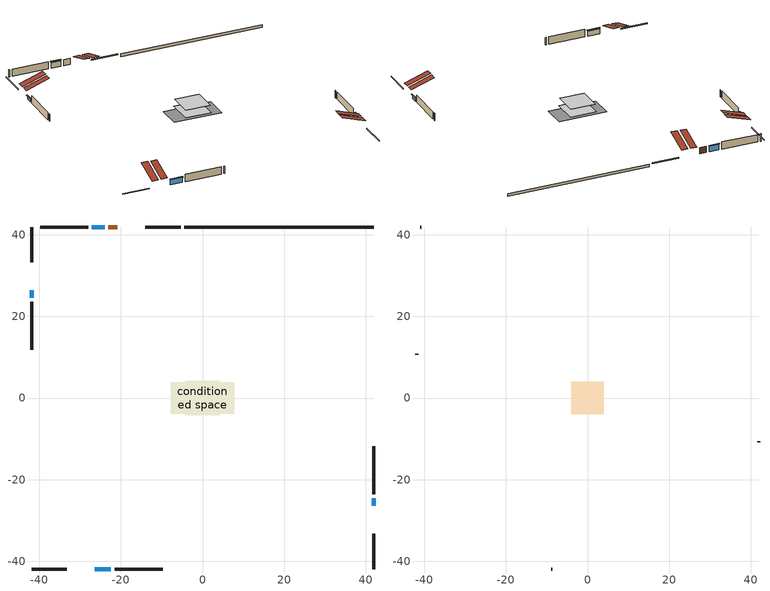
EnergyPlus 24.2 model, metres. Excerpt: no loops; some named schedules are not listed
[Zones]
conditioned space
 floor adiabatic (AdiabaticFloorConstruction): -4.18,-4.18 -4.18,4.18 4.18,4.18 4.18,-4.18 z0.15
 floor foundation (Slab1 construction): -7.77,-3.82 -7.77,3.82 7.77,3.82 7.77,-3.82 z-0.76
 wall outside (RimJoist1 construction): -5.35,41.9 -14.04,41.9 / -41.9,-41.9 -33.22,-41.9 / -41.9,41.9 -41.9,33.22 / 41.9,-41.9 41.9,-33.22 z0.15:0.45
 wall outside (AdiabaticWallConstruction 1): -20.84,41.9 -23.06,41.9 z0.15:2.18
 wall outside (AdiabaticWallConstruction): 41.9,-26.41 41.9,-24.52 / -41.9,26.41 -41.9,24.52 z0.15:1.34; -23.99,41.9 -27.09,41.9 z0.15:2.1; -26.41,-41.9 -22.46,-41.9 z0.15:1.81
 wall outside (Wall1 construction): -28.02,41.9 -39.78,41.9 / -21.53,-41.9 -9.78,-41.9 / -41.9,23.59 -41.9,11.83 / 41.9,-23.59 41.9,-11.83 z0.15:2.59
 wall foundation (FoundationWall1 construction): 41.9,41.9 -4.42,41.9 z-0.76:0.15
 window (WindowConstruction): 41.9,-26.41 41.9,-24.52 z0.15:1.34
 window (WindowConstruction 1): -23.99,41.9 -27.09,41.9 z0.15:2.09
 window (WindowConstruction 2): -26.41,-41.9 -22.46,-41.9 z0.15:1.81
 window (WindowConstruction 3): -41.9,26.41 -41.9,24.52 z0.15:1.34
 door (Door): -20.84,41.9 -23.06,41.9 z0.15:2.18
 ceiling adiabatic (AdiabaticFloorConstruction): 4.18,-4.18 4.18,4.18 -4.18,4.18 -4.18,-4.18 z0.15
 roof outside (Roof2 construction): -19.92,41.9,2.59 -19.92,34.36,5.1 -17.93,34.36,5.1 -17.93,41.9,2.59; -27.34,-41.9,2.59 -27.34,-34.36,5.1 -29.33,-34.36,5.1 -29.33,-41.9,2.59; -41.9,27.34,2.59 -34.36,27.34,5.1 -34.36,29.33,5.1 -41.9,29.33,2.59; 41.9,-27.34,2.59 34.36,-27.34,5.1 34.36,-29.33,5.1 41.9,-29.33,2.59
attic - vented
 floor to conditioned space (Floor1 construction Reversed): -3.95,-3.95 -3.95,3.95 3.95,3.95 3.95,-3.95 z2.59
 wall outside (Wall3 construction): -40.71,41.9 -40.98,41.9 / -8.85,-41.9 -8.58,-41.9 / -41.9,10.9 -41.9,10.64 / 41.9,-10.9 41.9,-10.64 z0.15:2.59
 roof outside (Roof1 construction): -17,41.9,2.59 -17,34.2,5.16 -14.97,34.2,5.16 -14.97,41.9,2.59; -30.26,-41.9,2.59 -30.26,-34.2,5.16 -32.29,-34.2,5.16 -32.29,-41.9,2.59; -41.9,30.26,2.59 -34.2,30.26,5.16 -34.2,32.29,5.16 -41.9,32.29,2.59; 41.9,-30.26,2.59 34.2,-30.26,5.16 34.2,-32.29,5.16 41.9,-32.29,2.59
shading: 41.9,-24.32 41.9,-26.61 42.32,-26.61 42.32,-24.32 z1.54; -27.3,41.9 -23.79,41.9 -23.79,42.32 -27.3,42.32 z2.3; -22.26,-41.9 -26.61,-41.9 -26.61,-42.32 -22.26,-42.32 z2.01; -41.9,24.32 -41.9,26.61 -42.32,26.61 -42.32,24.32 z1.54
[Building]
Building 1: Terrain=Suburbs
[Site:Location]
Winnipeg Intl AP_MB: Latitude {deg}=49.91; Longitude {deg}=-97.24; Time Zone {hr}=-6; Elevation {m}=239; Keep Site Location Information=Yes
[Site:GroundTemperature:Shallow]
-2.46526, -5.11642, -5.32873, -4.07063, 0.979979, 6.00706, 10.3653, 13.1261, 13.3606, 11.1152, 6.8681, 1.99523
[Site:WaterMainsTemperature]
Calculation Method=Schedule; Temperature Schedule=mains temperature schedule
[Material] Roughness=Rough; Thermal Absorptance=0.9
Name | Thickness {m} | Conductivity {W/m-K} | Density {kg/m3} | Specific Heat {J/kg-K} | Solar Absorptance | Visible Absorptance
asphalt or fiberglass shingles | 0.00635 | 0.162714 | 1121.4 | 1465.45 | 0.84 | 0.84
ceiling loosefill ins | 0.169333 | 0.0480833 | 16.02 | 1046.75 | 0.7 | 0.7
ceiling stud and cavity | 0.1397 | 0.486722 | 65.682 | 1177.47 | 0.7 | 0.7
concrete 4.0 in. | 0.1016 | 1.803125 | 2242.8 | 837.4 | 0.7 | 0.7
concrete 8.0 in. | 0.2032 | 1.803125 | 2242.8 | 837.4 | 0.7 | 0.7
door material | 0.04445 | 0.053851 | 512.64 | 1214.23 | 0.7 | 0.7
floor covering | 0.0127 | 0.0433444 | 54.468 | 1339.84 | 0.6 | 0.6
floor rigid ins; wall rigid ins 1 | 0.512978 | 0.029427 | 32.04 | 1214.23 | 0.7 | 0.7
floor stud and cavity | 0.1397 | 1.75129 | 37.0049 | 1207.88 | 0.7 | 0.7
furniture material conditioned space 1 | 0.1524 | 0.115458 | 640.8 | 1214.23 | 0.6 | 0.6
gypsum board | 0.0127 | 0.160291 | 801 | 837.4 | 0.6 | 0.6
osb sheathing 0.5 in. | 0.0127 | 0.115458 | 512.64 | 1214.23 | 0.7 | 0.7
osb sheathing 0.75 in. | 0.01905 | 0.115458 | 512.64 | 1214.23 | 0.7 | 0.7
rim joist stud and cavity | 0.0508 | 0.648972 | 50.32683 | 1063.81 | 0.6 | 0.6
roof rigid ins | 0.103632 | 0.029427 | 32.04 | 1214.23 | 0.7 | 0.7
roof stud and cavity | 0.2032 | 0.60172 | 78.34581 | 1123.46 | 0.7 | 0.7
wall rigid ins | 0.051816 | 0.029427 | 32.04 | 1214.23 | 0.7 | 0.7
wall stud and cavity | 0.1397 | 0.226685 | 139.0536 | 1170.24 | 0.7 | 0.7
wall stud and cavity 1 | 0.0889 | 6.1454 | 50.32683 | 1063.81 | 0.6 | 0.6
wall stud and cavity 2 | 0.0889 | 0.380278 | 52.3479 | 1209.89 | 0.7 | 0.7
wall stud and cavity 3 | 0.0889 | 0.391764 | 83.0341 | 1211.67 | 0.7 | 0.7
wood siding | 0.0254 | 0.102417 | 544.68 | 1172.36 | 0.4 | 0.4
wood siding 1 | 0.00254 | 0.102417 | 544.68 | 1172.36 | 0.4 | 0.4
wood siding 2; wood siding 3; wood siding 4 | 0.0254 | 0.102417 | 544.68 | 1172.36 | 0.7 | 0.7
[WindowMaterial:SimpleGlazingSystem]
Name | U-Factor {W/m2-K} | Solar Heat Gain Coefficient
WindowMaterial | 2.2553 | 0.58
WindowMaterial 1 | 2.15253 | 0.62
WindowMaterial 2 | 2.18206 | 0.61
[Construction]
AdiabaticFloorConstruction: floor stud and cavity, floor rigid ins, osb sheathing 0.75 in., floor covering
AdiabaticWallConstruction: wood siding 3, wall rigid ins 1, wall stud and cavity 2, gypsum board
AdiabaticWallConstruction 1: wood siding 4, wall rigid ins 1, wall stud and cavity 2, gypsum board
Door: door material
Floor1 construction Reversed: gypsum board, ceiling stud and cavity, ceiling loosefill ins
FoundationWall1 construction: concrete 8.0 in.
furniture construction conditioned space 1: furniture material conditioned space 1
PartitionWallConstruction: gypsum board, wall stud and cavity 3, gypsum board
RimJoist1 construction: wood siding 2, rim joist stud and cavity
Roof1 construction: asphalt or fiberglass shingles
Roof2 construction: asphalt or fiberglass shingles, roof rigid ins, osb sheathing 0.75 in., roof stud and cavity, gypsum board
Slab1 construction: concrete 4.0 in.
Wall1 construction: wood siding, wall rigid ins, osb sheathing 0.5 in., wall stud and cavity, gypsum board
Wall3 construction: wood siding 1, wall stud and cavity 1
WindowConstruction; WindowConstruction 3: WindowMaterial
WindowConstruction 1: WindowMaterial 1
WindowConstruction 2: WindowMaterial 2
[Zone] Multiplier=1; Part of Total Floor Area=Yes
Name | Volume {m3}
attic - vented | 26.0542
conditioned space | 471.4
[Space]
Name | Zone | Volume {m3}
attic - vented 1 | attic - vented | 26.0542
conditioned space 1 | conditioned space | 471.4
[ZoneInfiltration:EffectiveLeakageArea]
infil attic - vented 1: Zone or Space=attic - vented 1; Schedule=Always On Discrete; Effective Air Leakage Area {cm2}=2084; Stack Coefficient=0.000348076; Wind Coefficient=1.26054e-05
[ZoneMixing]
whole house fan mix: Zone or Space=attic - vented; Schedule=Always On Continuous; Design Flow Rate Calculation Method=Flow/Zone; Design Flow Rate {m3/s}=0; Source Zone or Space=conditioned space
[SurfaceProperty:ExposedFoundationPerimeter]
Slab1: Exposed Perimeter Calculation Method=TotalExposedPerimeter; Total Exposed Perimeter {m}=46.329
[InternalMass] Zone or ZoneList=conditioned space; Space or SpaceList=conditioned space 1
Name | Construction | Surface Area {m2}
furniture mass conditioned space 1 | furniture construction conditioned space 1 | 75.4159
partition wall mass | PartitionWallConstruction | 188.54
[Lights]
interior lighting: Zone or ZoneList or Space or SpaceList=conditioned space 1; Schedule=interior lighting schedule; Design Level Calculation Method=LightingLevel; Lighting Level {W}=343.2; Return Air Fraction=0; Fraction Radiant=0.6; Fraction Visible=0.2; Fraction Replaceable=1
[People]
occupants: Zone or ZoneList or Space or SpaceList=conditioned space 1; Number of People Schedule=occupants schedule; Number of People Calculation Method=People; Number of People=3; Fraction Radiant=0.314171; Sensible Heat Fraction=0.56303; Activity Level Schedule=occupants activity schedule; Carbon Dioxide Generation Rate {m3/s-W}=0; Enable ASHRAE 55 Comfort Warnings=No; Mean Radiant Temperature Calculation Type=EnclosureAveraged
[ElectricEquipment] Zone or ZoneList or Space or SpaceList=conditioned space 1; Design Level Calculation Method=EquipmentLevel
Name | Schedule | Design Level {W} | Fraction Latent | Fraction Radiant | Fraction Lost
clothes dryer | clothes dryer schedule | 140.772 | 0.015 | 0.081 | 0.85
clothes washer | clothes washer schedule | 32.1985 | 0.03 | 0.162 | 0.7
cooking range | cooking range schedule | 215.147 | 0.08 | 0.432 | 0.2
dishwasher | dishwasher schedule | 66.8632 | 0.3 | 0.18 | 0.4
fridge | fridge schedule | 72.9452 | 0 | 0.6 | 0
mech vent house fan | mech vent house fan schedule | 10 | 0 | 0 | 1
mech vent house fan cfis | mech vent house fan cfis schedule | 0 | 0 | 0 | 0
misc plug loads | misc plug loads schedule | 494.7 | 0.045 | 0.513 | 0.1
whole house fan | Always On Discrete | 0 | 0 | 0 | 1
[OtherEquipment] Zone or ZoneList or Space or SpaceList=conditioned space 1; Design Level Calculation Method=EquipmentLevel
Name | Fuel Type | Schedule | Design Level {W} | Fraction Latent | Fraction Radiant | Fraction Lost
clothes dryer 1 | Electricity | clothes dryer schedule | 0 | 0.015 | 0.081 | 0.85
cooking range 1 | Electricity | cooking range schedule | 0 | 0.08 | 0.432 | 0.2
general water use latent | None | general water use schedule | 62.594 | 1 | 0 | 0
general water use sensible | None | general water use schedule | -61.6891 | 0 | 0.6 | 0
mech vent house fan latent load | None | Always On Discrete | 0 | 1 | 0 | 0
mech vent house fan sensible load | None | Always On Discrete | 0 | 0 | 0 | 0
water heater energy adjustment1 | Electricity | Always On Discrete | 0.01 | 0 | 0 | 1
[ZoneInfiltration:DesignFlowRate] Zone or ZoneList or Space or SpaceList=conditioned space 1; Schedule=Always On Discrete; Design Flow Rate Calculation Method=Flow/Zone; Design Flow Rate {m3/s}=0
infil flow; natural vent flow; whole house fan flow
[AvailabilityManager:Scheduled]
central ac and furnace airloop Availability Manager: Schedule=Always On Discrete
[Foundation:Kiva]
Foundation Kiva 1: Initial Indoor Air Temperature {C}=21; Wall Height Above Grade {m}=0.150023; Wall Depth Below Slab {m}=0.2032
[Foundation:Kiva:Settings]
Soil Conductivity {W/m-K}=0.849921; Soil Density {kg/m3}=1842.3; Soil Specific Heat {J/kg-K}=418.7; Ground Solar Absorptivity=0.9; Ground Thermal Absorptivity=0.9; Ground Surface Roughness {m}=0.03; Far-Field Width {m}=40; Deep-Ground Boundary Condition=ZeroFlux; Deep-Ground Depth {m}=40; Minimum Cell Dimension {m}=0.2; Maximum Cell Growth Coefficient=3; Simulation Timestep=Timestep
[Exterior:Lights]
exterior lighting: Schedule=exterior lighting schedule; Design Level {W}=75.6
[EnergyManagementSystem:GlobalVariable]
central_ac_and_furnace_airloop_Fan_RTF
infil_program_Qfan
infil_program_Qinf
natural_vent_program_Qnv
natural_vent_program_Qwhf
[EnergyManagementSystem:Sensor]
Name | Output:Variable or Output:Meter Index Key | Output:Variable or Output:Meter
airflow_gain | infil flow | Infiltration Sensible Heat Gain Energy
airflow_gain_1 | natural vent flow | Infiltration Sensible Heat Gain Energy
airflow_gain_2 | whole house fan flow | Infiltration Sensible Heat Gain Energy
airflow_loss | infil flow | Infiltration Sensible Heat Loss Energy
airflow_loss_1 | natural vent flow | Infiltration Sensible Heat Loss Energy
airflow_loss_2 | whole house fan flow | Infiltration Sensible Heat Loss Energy
clg_load_cond |  | Cooling:EnergyTransfer:Zone:CONDITIONED SPACE
clg_sp_s; clg_sp_s_1 | cooling setpoint | Schedule Value
clothes_dryer_exhaust_0_sch_s | clothes dryer exhaust 0 schedule | Schedule Value
cool_season | cooling season schedule | Schedule Value
htg_load_cond |  | Heating:EnergyTransfer:Zone:CONDITIONED SPACE
htg_sp_s; htg_sp_s_1 | heating setpoint | Schedule Value
ig_ee_conv | clothes dryer | Electric Equipment Convective Heating Energy
ig_ee_conv_2 | cooking range | Electric Equipment Convective Heating Energy
ig_ee_conv_4 | fridge | Electric Equipment Convective Heating Energy
ig_ee_conv_5 | misc plug loads | Electric Equipment Convective Heating Energy
ig_ee_conv_6 | whole house fan | Electric Equipment Convective Heating Energy
ig_ee_rad | clothes dryer | Electric Equipment Radiant Heating Energy
ig_ee_rad_2 | cooking range | Electric Equipment Radiant Heating Energy
ig_ee_rad_4 | fridge | Electric Equipment Radiant Heating Energy
ig_ee_rad_5 | misc plug loads | Electric Equipment Radiant Heating Energy
ig_ee_rad_6 | whole house fan | Electric Equipment Radiant Heating Energy
ig_lgt_conv | interior lighting | Lights Convective Heating Energy
ig_lgt_rad | interior lighting | Lights Radiant Heating Energy
ig_lgt_vis | interior lighting | Lights Visible Radiation Heating Energy
ig_oe_conv | clothes dryer 1 | Other Equipment Convective Heating Energy
ig_oe_conv_1 | cooking range 1 | Other Equipment Convective Heating Energy
ig_oe_conv_2 | general water use latent | Other Equipment Convective Heating Energy
ig_oe_conv_3 | general water use sensible | Other Equipment Convective Heating Energy
ig_oe_conv_4 | water heater energy adjustment1 | Other Equipment Convective Heating Energy
ig_oe_rad | clothes dryer 1 | Other Equipment Radiant Heating Energy
ig_oe_rad_1 | cooking range 1 | Other Equipment Radiant Heating Energy
ig_oe_rad_2 | general water use latent | Other Equipment Radiant Heating Energy
ig_oe_rad_3 | general water use sensible | Other Equipment Radiant Heating Energy
ig_oe_rad_4 | water heater energy adjustment1 | Other Equipment Radiant Heating Energy
ig_ppl_conv | occupants | People Convective Heating Energy
ig_ppl_rad | occupants | People Radiant Heating Energy
im_conv | furniture mass conditioned space 1 | Surface Inside Face Convection Heat Gain Energy
im_conv_1 | partition wall mass | Surface Inside Face Convection Heat Gain Energy
im_ig | furniture mass conditioned space 1 | Surface Inside Face Internal Gains Radiation Heat Gain Energy
im_ig_1 | partition wall mass | Surface Inside Face Internal Gains Radiation Heat Gain Energy
im_lgt | furniture mass conditioned space 1 | Surface Inside Face Lights Radiation Heat Gain Energy
im_lgt_1 | partition wall mass | Surface Inside Face Lights Radiation Heat Gain Energy
im_sol | furniture mass conditioned space 1 | Surface Inside Face Solar Radiation Heat Gain Energy
im_sol_1 | partition wall mass | Surface Inside Face Solar Radiation Heat Gain Energy
im_surf | furniture mass conditioned space 1 | Surface Inside Face Net Surface Thermal Radiation Heat Gain Energy
im_surf_1 | partition wall mass | Surface Inside Face Net Surface Thermal Radiation Heat Gain Energy
mv_conv | mech vent house fan | Electric Equipment Convective Heating Energy
mv_conv_1 | mech vent house fan cfis | Electric Equipment Convective Heating Energy
mv_conv_2 | mech vent house fan latent load | Other Equipment Convective Heating Energy
mv_conv_3 | mech vent house fan sensible load | Other Equipment Convective Heating Energy
mv_rad | mech vent house fan | Electric Equipment Radiant Heating Energy
mv_rad_1 | mech vent house fan cfis | Electric Equipment Radiant Heating Energy
mv_rad_2 | mech vent house fan latent load | Other Equipment Radiant Heating Energy
mv_rad_3 | mech vent house fan sensible load | Other Equipment Radiant Heating Energy
natural_vent_s | natural vent schedule | Schedule Value
out_pb_s |  | Site Outdoor Air Barometric Pressure
out_wt_s |  | Site Outdoor Air Humidity Ratio
site_vw_s |  | Site Wind Speed
ss_back_out | Window1 | Surface Window Shortwave from Zone Back Out Window Heat Transfer Rate
ss_back_out_1 | Window3 | Surface Window Shortwave from Zone Back Out Window Heat Transfer Rate
ss_back_out_2 | Window5 | Surface Window Shortwave from Zone Back Out Window Heat Transfer Rate
ss_back_out_3 | Window8 | Surface Window Shortwave from Zone Back Out Window Heat Transfer Rate
ss_conv | Door1 | Surface Inside Face Convection Heat Gain Energy
ss_conv_1 | Window1 | Surface Inside Face Convection Heat Gain Energy
ss_conv_2 | Window3 | Surface Inside Face Convection Heat Gain Energy
ss_conv_3 | Window5 | Surface Inside Face Convection Heat Gain Energy
ss_conv_4 | Window8 | Surface Inside Face Convection Heat Gain Energy
ss_ig | Door1 | Surface Inside Face Internal Gains Radiation Heat Gain Energy
ss_ig_1 | Window1 | Surface Inside Face Internal Gains Radiation Heat Gain Energy
ss_ig_2 | Window3 | Surface Inside Face Internal Gains Radiation Heat Gain Energy
ss_ig_3 | Window5 | Surface Inside Face Internal Gains Radiation Heat Gain Energy
ss_ig_4 | Window8 | Surface Inside Face Internal Gains Radiation Heat Gain Energy
ss_lgt | Door1 | Surface Inside Face Lights Radiation Heat Gain Energy
ss_sol | Door1 | Surface Inside Face Solar Radiation Heat Gain Energy
ss_surf | Door1 | Surface Inside Face Net Surface Thermal Radiation Heat Gain Energy
ss_surf_1 | Window1 | Surface Inside Face Net Surface Thermal Radiation Heat Gain Energy
ss_surf_2 | Window3 | Surface Inside Face Net Surface Thermal Radiation Heat Gain Energy
ss_surf_3 | Window5 | Surface Inside Face Net Surface Thermal Radiation Heat Gain Energy
ss_surf_4 | Window8 | Surface Inside Face Net Surface Thermal Radiation Heat Gain Energy
ss_trans_in | Window1 | Surface Window Transmitted Solar Radiation Rate
ss_trans_in_1 | Window3 | Surface Window Transmitted Solar Radiation Rate
ss_trans_in_2 | Window5 | Surface Window Transmitted Solar Radiation Rate
ss_trans_in_3 | Window8 | Surface Window Transmitted Solar Radiation Rate
ss_trans_out | Window1 | Surface Inside Face Initial Transmitted Diffuse Transmitted Out Window Solar Radiation Rate
ss_trans_out_1 | Window3 | Surface Inside Face Initial Transmitted Diffuse Transmitted Out Window Solar Radiation Rate
ss_trans_out_2 | Window5 | Surface Inside Face Initial Transmitted Diffuse Transmitted Out Window Solar Radiation Rate
ss_trans_out_3 | Window8 | Surface Inside Face Initial Transmitted Diffuse Transmitted Out Window Solar Radiation Rate
s_conv | Floor1 | Surface Inside Face Convection Heat Gain Energy
s_conv_1 | FoundationWall1 | Surface Inside Face Convection Heat Gain Energy
s_conv_10 | Roof2:270 | Surface Inside Face Convection Heat Gain Energy
s_conv_11 | Roof2:90 | Surface Inside Face Convection Heat Gain Energy
s_conv_12 | Slab1 | Surface Inside Face Convection Heat Gain Energy
s_conv_13 | Wall1:0 | Surface Inside Face Convection Heat Gain Energy
s_conv_14 | Wall1:180 | Surface Inside Face Convection Heat Gain Energy
s_conv_15 | Wall1:270 | Surface Inside Face Convection Heat Gain Energy
s_conv_16 | Wall1:90 | Surface Inside Face Convection Heat Gain Energy
s_conv_2 | inferred conditioned ceiling | Surface Inside Face Convection Heat Gain Energy
s_conv_3 | inferred conditioned floor | Surface Inside Face Convection Heat Gain Energy
s_conv_4 | RimJoist1:0 | Surface Inside Face Convection Heat Gain Energy
s_conv_5 | RimJoist1:180 | Surface Inside Face Convection Heat Gain Energy
s_conv_6 | RimJoist1:270 | Surface Inside Face Convection Heat Gain Energy
s_conv_7 | RimJoist1:90 | Surface Inside Face Convection Heat Gain Energy
s_conv_8 | Roof2:0 | Surface Inside Face Convection Heat Gain Energy
s_conv_9 | Roof2:180 | Surface Inside Face Convection Heat Gain Energy
s_ig | Floor1 | Surface Inside Face Internal Gains Radiation Heat Gain Energy
s_ig_1 | FoundationWall1 | Surface Inside Face Internal Gains Radiation Heat Gain Energy
s_ig_10 | Roof2:270 | Surface Inside Face Internal Gains Radiation Heat Gain Energy
s_ig_11 | Roof2:90 | Surface Inside Face Internal Gains Radiation Heat Gain Energy
s_ig_12 | Slab1 | Surface Inside Face Internal Gains Radiation Heat Gain Energy
s_ig_13 | Wall1:0 | Surface Inside Face Internal Gains Radiation Heat Gain Energy
s_ig_14 | Wall1:180 | Surface Inside Face Internal Gains Radiation Heat Gain Energy
s_ig_15 | Wall1:270 | Surface Inside Face Internal Gains Radiation Heat Gain Energy
s_ig_16 | Wall1:90 | Surface Inside Face Internal Gains Radiation Heat Gain Energy
s_ig_2 | inferred conditioned ceiling | Surface Inside Face Internal Gains Radiation Heat Gain Energy
s_ig_3 | inferred conditioned floor | Surface Inside Face Internal Gains Radiation Heat Gain Energy
s_ig_4 | RimJoist1:0 | Surface Inside Face Internal Gains Radiation Heat Gain Energy
s_ig_5 | RimJoist1:180 | Surface Inside Face Internal Gains Radiation Heat Gain Energy
s_ig_6 | RimJoist1:270 | Surface Inside Face Internal Gains Radiation Heat Gain Energy
s_ig_7 | RimJoist1:90 | Surface Inside Face Internal Gains Radiation Heat Gain Energy
s_ig_8 | Roof2:0 | Surface Inside Face Internal Gains Radiation Heat Gain Energy
s_ig_9 | Roof2:180 | Surface Inside Face Internal Gains Radiation Heat Gain Energy
s_lgt | Floor1 | Surface Inside Face Lights Radiation Heat Gain Energy
s_lgt_1 | FoundationWall1 | Surface Inside Face Lights Radiation Heat Gain Energy
s_lgt_10 | Roof2:270 | Surface Inside Face Lights Radiation Heat Gain Energy
s_lgt_11 | Roof2:90 | Surface Inside Face Lights Radiation Heat Gain Energy
s_lgt_12 | Slab1 | Surface Inside Face Lights Radiation Heat Gain Energy
s_lgt_13 | Wall1:0 | Surface Inside Face Lights Radiation Heat Gain Energy
s_lgt_14 | Wall1:180 | Surface Inside Face Lights Radiation Heat Gain Energy
s_lgt_15 | Wall1:270 | Surface Inside Face Lights Radiation Heat Gain Energy
s_lgt_16 | Wall1:90 | Surface Inside Face Lights Radiation Heat Gain Energy
s_lgt_2 | inferred conditioned ceiling | Surface Inside Face Lights Radiation Heat Gain Energy
s_lgt_3 | inferred conditioned floor | Surface Inside Face Lights Radiation Heat Gain Energy
s_lgt_4 | RimJoist1:0 | Surface Inside Face Lights Radiation Heat Gain Energy
s_lgt_5 | RimJoist1:180 | Surface Inside Face Lights Radiation Heat Gain Energy
s_lgt_6 | RimJoist1:270 | Surface Inside Face Lights Radiation Heat Gain Energy
s_lgt_7 | RimJoist1:90 | Surface Inside Face Lights Radiation Heat Gain Energy
s_lgt_8 | Roof2:0 | Surface Inside Face Lights Radiation Heat Gain Energy
s_lgt_9 | Roof2:180 | Surface Inside Face Lights Radiation Heat Gain Energy
s_sol | Floor1 | Surface Inside Face Solar Radiation Heat Gain Energy
s_sol_1 | FoundationWall1 | Surface Inside Face Solar Radiation Heat Gain Energy
s_sol_10 | Roof2:270 | Surface Inside Face Solar Radiation Heat Gain Energy
s_sol_11 | Roof2:90 | Surface Inside Face Solar Radiation Heat Gain Energy
s_sol_12 | Slab1 | Surface Inside Face Solar Radiation Heat Gain Energy
s_sol_13 | Wall1:0 | Surface Inside Face Solar Radiation Heat Gain Energy
s_sol_14 | Wall1:180 | Surface Inside Face Solar Radiation Heat Gain Energy
s_sol_15 | Wall1:270 | Surface Inside Face Solar Radiation Heat Gain Energy
s_sol_16 | Wall1:90 | Surface Inside Face Solar Radiation Heat Gain Energy
s_sol_2 | inferred conditioned ceiling | Surface Inside Face Solar Radiation Heat Gain Energy
s_sol_3 | inferred conditioned floor | Surface Inside Face Solar Radiation Heat Gain Energy
s_sol_4 | RimJoist1:0 | Surface Inside Face Solar Radiation Heat Gain Energy
s_sol_5 | RimJoist1:180 | Surface Inside Face Solar Radiation Heat Gain Energy
s_sol_6 | RimJoist1:270 | Surface Inside Face Solar Radiation Heat Gain Energy
s_sol_7 | RimJoist1:90 | Surface Inside Face Solar Radiation Heat Gain Energy
s_sol_8 | Roof2:0 | Surface Inside Face Solar Radiation Heat Gain Energy
s_sol_9 | Roof2:180 | Surface Inside Face Solar Radiation Heat Gain Energy
s_surf | Floor1 | Surface Inside Face Net Surface Thermal Radiation Heat Gain Energy
s_surf_1 | FoundationWall1 | Surface Inside Face Net Surface Thermal Radiation Heat Gain Energy
s_surf_10 | Roof2:270 | Surface Inside Face Net Surface Thermal Radiation Heat Gain Energy
s_surf_11 | Roof2:90 | Surface Inside Face Net Surface Thermal Radiation Heat Gain Energy
s_surf_12 | Slab1 | Surface Inside Face Net Surface Thermal Radiation Heat Gain Energy
s_surf_13 | Wall1:0 | Surface Inside Face Net Surface Thermal Radiation Heat Gain Energy
s_surf_14 | Wall1:180 | Surface Inside Face Net Surface Thermal Radiation Heat Gain Energy
s_surf_15 | Wall1:270 | Surface Inside Face Net Surface Thermal Radiation Heat Gain Energy
s_surf_16 | Wall1:90 | Surface Inside Face Net Surface Thermal Radiation Heat Gain Energy
s_surf_2 | inferred conditioned ceiling | Surface Inside Face Net Surface Thermal Radiation Heat Gain Energy
s_surf_3 | inferred conditioned floor | Surface Inside Face Net Surface Thermal Radiation Heat Gain Energy
s_surf_4 | RimJoist1:0 | Surface Inside Face Net Surface Thermal Radiation Heat Gain Energy
s_surf_5 | RimJoist1:180 | Surface Inside Face Net Surface Thermal Radiation Heat Gain Energy
s_surf_6 | RimJoist1:270 | Surface Inside Face Net Surface Thermal Radiation Heat Gain Energy
s_surf_7 | RimJoist1:90 | Surface Inside Face Net Surface Thermal Radiation Heat Gain Energy
s_surf_8 | Roof2:0 | Surface Inside Face Net Surface Thermal Radiation Heat Gain Energy
s_surf_9 | Roof2:180 | Surface Inside Face Net Surface Thermal Radiation Heat Gain Energy
[EnergyManagementSystem:Actuator]
Name | Actuated Component Unique | Actuated Component Type | Actuated Component Control Type
fridge_schedule_act | fridge schedule | Schedule:Constant | Schedule Value
infil_flow_act | infil flow | Zone Infiltration | Air Exchange Flow Rate
mech_vent_house_fan_cfis_act | mech vent house fan cfis | ElectricEquipment | Electricity Rate
mech_vent_house_fan_latent_load_act | mech vent house fan latent load | OtherEquipment | Power Level
mech_vent_house_fan_sensible_load_act | mech vent house fan sensible load | OtherEquipment | Power Level
natural_vent_flow_act | natural vent flow | Zone Infiltration | Air Exchange Flow Rate
water_heater_ec_adj_act | water heater energy adjustment1 | OtherEquipment | Power Level
whole_house_fan_act | whole house fan | ElectricEquipment | Electricity Rate
whole_house_fan_flow_act | whole house fan flow | Zone Infiltration | Air Exchange Flow Rate
